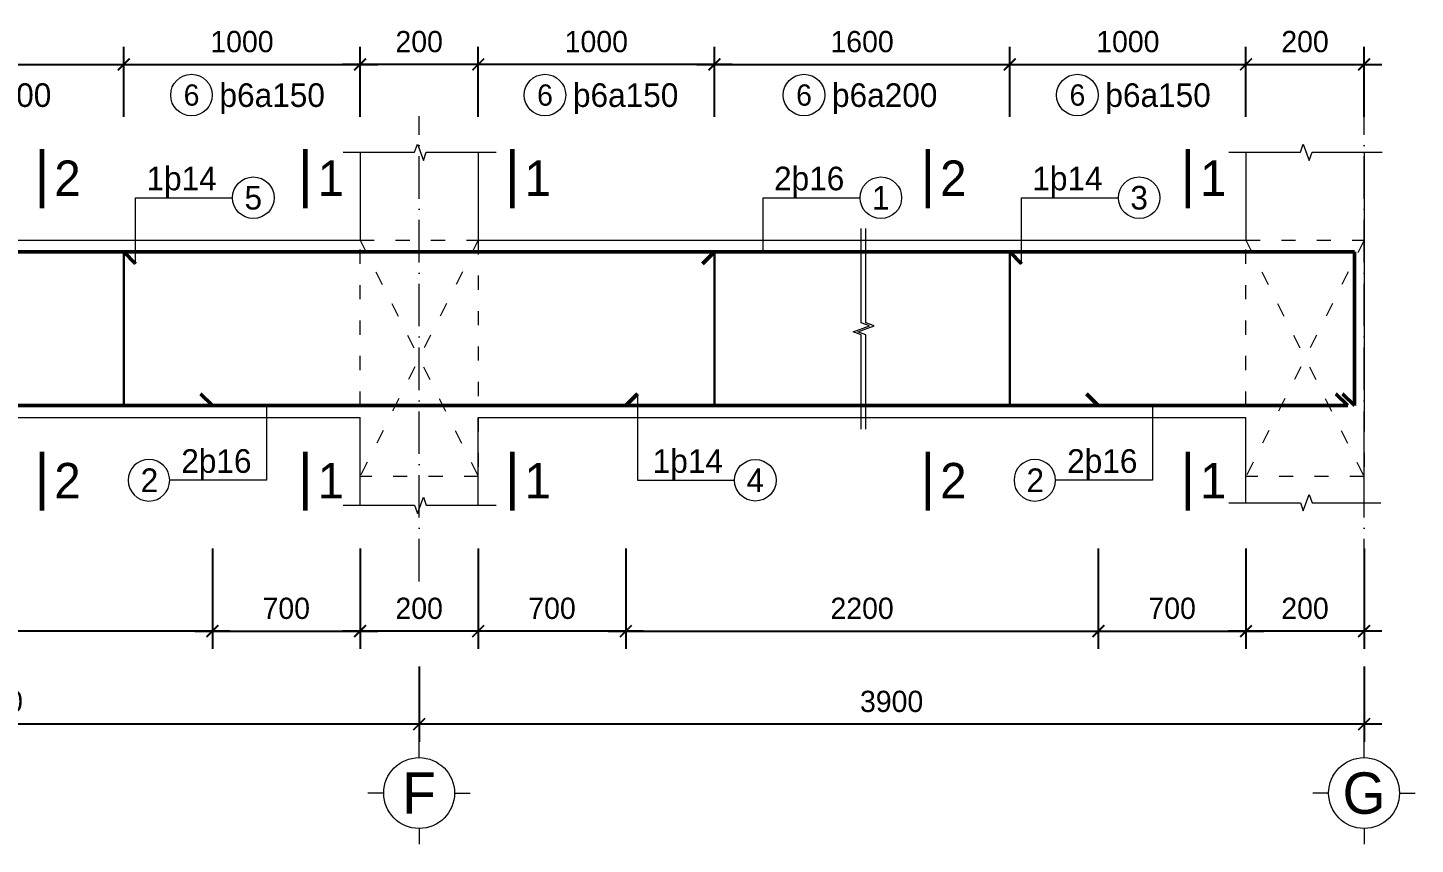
# Model space of a CAD drawing. Header units: inches. Extents: x 566748 to 757280, y 592180 to 740680.
# Drawn here: x 632567 to 644314, y 692875 to 699787 of the extents above; entities that cross this region are included whole.
import ezdxf
from ezdxf.enums import TextEntityAlignment as Align

# ---------------------------------------------------------------- set-up
doc = ezdxf.new("R2010")
doc.units = ezdxf.units.IN
doc.header["$MEASUREMENT"] = 0
doc.linetypes.add('ACAD_ISO03W100', pattern=[30, 12, -18])
doc.linetypes.add('ACAD_ISO10W100', pattern=[18, 12, -3, 0, -3])
for name, color, linetype, lineweight in [('NET CB', 2, 'Continuous', 20), ('NET GHI CHU', 7, 'Continuous', 13), ('NET KICH THUOC', 9, 'Continuous', 13), ('NET THEP DAI', 3, 'Continuous', 30), ('NET THEP DOC', 1, 'Continuous', 50), ('NET TRUC', 8, 'ACAD_ISO10W100', 9)]:
    doc.layers.add(name, color=color, linetype=linetype, lineweight=lineweight)
doc.layers.add('TEXT', color=4, linetype='Continuous')
doc.styles.add('A2', font='Fonts5.ttf', dxfattribs={"height": 600})
doc.styles.add('HELVE-KT', font='VHELVEN0.TTF')
doc.styles.add('ISO', font='Fonts5.ttf')
doc.styles.add('NHIEN', font='Fonts5.ttf', dxfattribs={"height": 0.2})
doc.styles.add('TEXT', font='Fonts5.ttf')
doc.styles.add('VNIHELVE', font='Fonts5.ttf', dxfattribs={"height": 180})
doc.dimstyles.new('M 1-20', dxfattribs={"dimscale": 100, "dimtxt": 2, "dimasz": 1, "dimexe": 1.5, "dimexo": 3, "dimgap": 1, "dimtad": 1, "dimdec": 0, "dimlfac": 0.2, "dimtxsty": 'VNIHELVE', "dimblk": 'ARCHTICK', "dimcen": 2.5, "dimdle": 1.5, "dimclrd": 256, "dimclre": 256, "dimclrt": 256, "dimadec": 0, "dimazin": 0, "dimtfac": 1, "dimtdec": 0, "dimtix": 1, "dimtmove": 0, "dimatfit": 3, "dimldrblk": 'ARCHTICK', "dimfxl": 7, "dimfxlon": 1, "dimarcsym": 1})

# ---------------------------------------------------------------- blocks, each defined once
blk = doc.blocks.new('_ArchTick')
at = {"color": 0, "linetype": 'ByBlock', "const_width": 0.15}
blk.add_lwpolyline([(-0.5, -0.5), (0.5, 0.5)], dxfattribs=at)
blk = doc.blocks.new('*D82')
at = {"layer": 'Defpoints', "color": 0}
for p in [(628381, 694679), (635881, 694679), (628381, 693891)]:
    blk.add_point(p, dxfattribs=at)
at = {"layer": 'NET KICH THUOC', "lineweight": -2}
for p, q in [((628381, 694379), (628381, 693741)), ((635881, 694379), (635881, 693741)), ((636031, 693891), (628231, 693891))]:
    blk.add_line(p, q, dxfattribs=at)
at = {"layer": 'NET KICH THUOC', "lineweight": -2, "xscale": 100, "yscale": 100, "zscale": 100, "rotation": 180}
blk.add_blockref('_ArchTick', (628381, 693891), dxfattribs=at)
at = {"layer": 'NET KICH THUOC', "lineweight": -2, "xscale": 100, "yscale": 100, "zscale": 100}
blk.add_blockref('_ArchTick', (635881, 693891), dxfattribs=at)
at = {"layer": 'NET KICH THUOC', "insert": (632131, 694083), "char_height": 180, "attachment_point": 5, "style": 'VNIHELVE'}
blk.add_mtext('2x3800', dxfattribs=at)
blk = doc.blocks.new('*D83')
at = {"layer": 'Defpoints', "color": 0}
for p in [(642881, 695766), (643881, 695745), (642881, 694679)]:
    blk.add_point(p, dxfattribs=at)
at = {"layer": 'NET KICH THUOC', "lineweight": -2}
for p, q in [((642881, 695379), (642881, 694529)), ((643881, 695379), (643881, 694529)), ((644031, 694679), (642731, 694679))]:
    blk.add_line(p, q, dxfattribs=at)
at = {"layer": 'NET KICH THUOC', "lineweight": -2, "xscale": 100, "yscale": 100, "zscale": 100, "rotation": 180}
blk.add_blockref('_ArchTick', (642881, 694679), dxfattribs=at)
at = {"layer": 'NET KICH THUOC', "lineweight": -2, "xscale": 100, "yscale": 100, "zscale": 100}
blk.add_blockref('_ArchTick', (643881, 694679), dxfattribs=at)
at = {"layer": 'NET KICH THUOC', "insert": (643381, 694871), "char_height": 180, "attachment_point": 5, "style": 'VNIHELVE'}
blk.add_mtext('200', dxfattribs=at)
blk = doc.blocks.new('TRUC')
at = {"layer": 'NET GHI CHU'}
for p, q in [((-228.0773, -72.5415), (-228.0773, -72.4415)), ((-228.3023, -72.7665), (-228.4023, -72.7665)), ((-227.8523, -72.7665), (-227.7523, -72.7665)), ((-228.0773, -72.9915), (-228.0773, -73.0915))]:
    blk.add_line(p, q, dxfattribs=at)
blk.add_circle((-228.0773, -72.7665), 0.225, dxfattribs=at)
at = {"layer": 'NET GHI CHU', "style": 'HELVE-KT'}
blk.add_attdef('A', text='', height=0.3, dxfattribs=at).set_placement((-228.0773, -72.7665), align=Align.MIDDLE_CENTER)
blk = doc.blocks.new('*D84')
at = {"layer": 'Defpoints', "color": 0}
for p in [(643881, 699477), (642881, 698733), (643881, 698733)]:
    blk.add_point(p, dxfattribs=at)
at = {"layer": 'NET KICH THUOC', "lineweight": -2}
for p, q in [((642881, 699033), (642881, 699627)), ((643881, 699033), (643881, 699627)), ((642731, 699477), (644031, 699477))]:
    blk.add_line(p, q, dxfattribs=at)
at = {"layer": 'NET KICH THUOC', "lineweight": -2, "xscale": 100, "yscale": 100, "zscale": 100, "rotation": 180}
blk.add_blockref('_ArchTick', (642881, 699477), dxfattribs=at)
at = {"layer": 'NET KICH THUOC', "lineweight": -2, "xscale": 100, "yscale": 100, "zscale": 100}
blk.add_blockref('_ArchTick', (643881, 699477), dxfattribs=at)
at = {"layer": 'NET KICH THUOC', "insert": (643381, 699669), "char_height": 180, "attachment_point": 5, "style": 'VNIHELVE'}
blk.add_mtext('200', dxfattribs=at)
blk = doc.blocks.new('*D86')
at = {"layer": 'Defpoints', "color": 0}
for p in [(635381, 695745), (636381, 695745), (635381, 694679)]:
    blk.add_point(p, dxfattribs=at)
at = {"layer": 'NET KICH THUOC', "lineweight": -2}
for p, q in [((635381, 695379), (635381, 694529)), ((636381, 695379), (636381, 694529)), ((636531, 694679), (635231, 694679))]:
    blk.add_line(p, q, dxfattribs=at)
at = {"layer": 'NET KICH THUOC', "lineweight": -2, "xscale": 100, "yscale": 100, "zscale": 100, "rotation": 180}
blk.add_blockref('_ArchTick', (635381, 694679), dxfattribs=at)
at = {"layer": 'NET KICH THUOC', "lineweight": -2, "xscale": 100, "yscale": 100, "zscale": 100}
blk.add_blockref('_ArchTick', (636381, 694679), dxfattribs=at)
at = {"layer": 'NET KICH THUOC', "insert": (635881, 694871), "char_height": 180, "attachment_point": 5, "style": 'VNIHELVE'}
blk.add_mtext('200', dxfattribs=at)
blk = doc.blocks.new('*D87')
at = {"layer": 'Defpoints', "color": 0}
for p in [(635381, 699477), (635381, 698733), (636381, 698733)]:
    blk.add_point(p, dxfattribs=at)
at = {"layer": 'NET KICH THUOC', "lineweight": -2}
for p, q in [((635381, 699033), (635381, 699627)), ((636381, 699033), (636381, 699627)), ((636531, 699477), (635231, 699477))]:
    blk.add_line(p, q, dxfattribs=at)
at = {"layer": 'NET KICH THUOC', "lineweight": -2, "xscale": 100, "yscale": 100, "zscale": 100, "rotation": 180}
blk.add_blockref('_ArchTick', (635381, 699477), dxfattribs=at)
at = {"layer": 'NET KICH THUOC', "lineweight": -2, "xscale": 100, "yscale": 100, "zscale": 100}
blk.add_blockref('_ArchTick', (636381, 699477), dxfattribs=at)
at = {"layer": 'NET KICH THUOC', "insert": (635881, 699669), "char_height": 180, "attachment_point": 5, "style": 'VNIHELVE'}
blk.add_mtext('200', dxfattribs=at)
blk = doc.blocks.new('*D88')
at = {"layer": 'Defpoints', "color": 0}
for p in [(635881, 694679), (643881, 694679), (635881, 693891)]:
    blk.add_point(p, dxfattribs=at)
at = {"layer": 'NET KICH THUOC', "lineweight": -2}
for p, q in [((635881, 694379), (635881, 693741)), ((643881, 694379), (643881, 693741)), ((644031, 693891), (635731, 693891))]:
    blk.add_line(p, q, dxfattribs=at)
at = {"layer": 'NET KICH THUOC', "lineweight": -2, "xscale": 100, "yscale": 100, "zscale": 100, "rotation": 180}
blk.add_blockref('_ArchTick', (635881, 693891), dxfattribs=at)
at = {"layer": 'NET KICH THUOC', "lineweight": -2, "xscale": 100, "yscale": 100, "zscale": 100}
blk.add_blockref('_ArchTick', (643881, 693891), dxfattribs=at)
at = {"layer": 'NET KICH THUOC', "insert": (639881, 694083), "char_height": 180, "attachment_point": 5, "style": 'VNIHELVE'}
blk.add_mtext('3900', dxfattribs=at)
blk = doc.blocks.new('DS THEP')
blk.add_circle((220, 0), 220)
at = {"style": 'A2'}
blk.add_attdef('ENTER', text='', height=250, dxfattribs=at).set_placement((220, 0), align=Align.MIDDLE_CENTER)
blk = doc.blocks.new('*D90')
at = {"layer": 'Defpoints', "color": 0}
for p in [(636381, 699477), (636381, 698733), (638381, 698733)]:
    blk.add_point(p, dxfattribs=at)
at = {"layer": 'NET KICH THUOC', "lineweight": -2}
for p, q in [((636381, 699033), (636381, 699627)), ((638381, 699033), (638381, 699627)), ((638531, 699477), (636231, 699477))]:
    blk.add_line(p, q, dxfattribs=at)
at = {"layer": 'NET KICH THUOC', "lineweight": -2, "xscale": 100, "yscale": 100, "zscale": 100, "rotation": 180}
blk.add_blockref('_ArchTick', (636381, 699477), dxfattribs=at)
at = {"layer": 'NET KICH THUOC', "lineweight": -2, "xscale": 100, "yscale": 100, "zscale": 100}
blk.add_blockref('_ArchTick', (638381, 699477), dxfattribs=at)
at = {"layer": 'NET KICH THUOC', "insert": (637381, 699669), "char_height": 180, "attachment_point": 5, "style": 'VNIHELVE'}
blk.add_mtext('1000', dxfattribs=at)
blk = doc.blocks.new('*D91')
at = {"layer": 'Defpoints', "color": 0}
for p in [(642881, 699477), (640881, 698733), (642881, 698733)]:
    blk.add_point(p, dxfattribs=at)
at = {"layer": 'NET KICH THUOC', "lineweight": -2}
for p, q in [((640881, 699033), (640881, 699627)), ((642881, 699033), (642881, 699627)), ((640731, 699477), (643031, 699477))]:
    blk.add_line(p, q, dxfattribs=at)
at = {"layer": 'NET KICH THUOC', "lineweight": -2, "xscale": 100, "yscale": 100, "zscale": 100, "rotation": 180}
blk.add_blockref('_ArchTick', (640881, 699477), dxfattribs=at)
at = {"layer": 'NET KICH THUOC', "lineweight": -2, "xscale": 100, "yscale": 100, "zscale": 100}
blk.add_blockref('_ArchTick', (642881, 699477), dxfattribs=at)
at = {"layer": 'NET KICH THUOC', "insert": (641881, 699669), "char_height": 180, "attachment_point": 5, "style": 'VNIHELVE'}
blk.add_mtext('1000', dxfattribs=at)
blk = doc.blocks.new('*D92')
at = {"layer": 'Defpoints', "color": 0}
for p in [(640881, 699477), (638381, 698733), (640881, 698733)]:
    blk.add_point(p, dxfattribs=at)
at = {"layer": 'NET KICH THUOC', "lineweight": -2}
for p, q in [((638381, 699033), (638381, 699627)), ((640881, 699033), (640881, 699627)), ((638231, 699477), (641031, 699477))]:
    blk.add_line(p, q, dxfattribs=at)
at = {"layer": 'NET KICH THUOC', "lineweight": -2, "xscale": 100, "yscale": 100, "zscale": 100, "rotation": 180}
blk.add_blockref('_ArchTick', (638381, 699477), dxfattribs=at)
at = {"layer": 'NET KICH THUOC', "lineweight": -2, "xscale": 100, "yscale": 100, "zscale": 100}
blk.add_blockref('_ArchTick', (640881, 699477), dxfattribs=at)
at = {"layer": 'NET KICH THUOC', "insert": (639631, 699669), "char_height": 180, "attachment_point": 5, "style": 'VNIHELVE'}
blk.add_mtext('1600', dxfattribs=at)
blk = doc.blocks.new('*D94')
at = {"layer": 'Defpoints', "color": 0}
for p in [(635381, 699477), (633381, 698733), (635381, 698733)]:
    blk.add_point(p, dxfattribs=at)
at = {"layer": 'NET KICH THUOC', "lineweight": -2}
for p, q in [((633381, 699033), (633381, 699627)), ((635381, 699033), (635381, 699627)), ((633231, 699477), (635531, 699477))]:
    blk.add_line(p, q, dxfattribs=at)
at = {"layer": 'NET KICH THUOC', "lineweight": -2, "xscale": 100, "yscale": 100, "zscale": 100, "rotation": 180}
blk.add_blockref('_ArchTick', (633381, 699477), dxfattribs=at)
at = {"layer": 'NET KICH THUOC', "lineweight": -2, "xscale": 100, "yscale": 100, "zscale": 100}
blk.add_blockref('_ArchTick', (635381, 699477), dxfattribs=at)
at = {"layer": 'NET KICH THUOC', "insert": (634381, 699669), "char_height": 180, "attachment_point": 5, "style": 'VNIHELVE'}
blk.add_mtext('1000', dxfattribs=at)
blk = doc.blocks.new('*D95')
at = {"layer": 'Defpoints', "color": 0}
for p in [(633381, 699477), (630881, 698733), (633381, 698733)]:
    blk.add_point(p, dxfattribs=at)
at = {"layer": 'NET KICH THUOC', "lineweight": -2}
for p, q in [((630881, 699033), (630881, 699627)), ((633381, 699033), (633381, 699627)), ((630731, 699477), (633531, 699477))]:
    blk.add_line(p, q, dxfattribs=at)
at = {"layer": 'NET KICH THUOC', "lineweight": -2, "xscale": 100, "yscale": 100, "zscale": 100, "rotation": 180}
blk.add_blockref('_ArchTick', (630881, 699477), dxfattribs=at)
at = {"layer": 'NET KICH THUOC', "lineweight": -2, "xscale": 100, "yscale": 100, "zscale": 100}
blk.add_blockref('_ArchTick', (633381, 699477), dxfattribs=at)
at = {"layer": 'NET KICH THUOC', "insert": (632131, 699669), "char_height": 180, "attachment_point": 5, "style": 'VNIHELVE'}
blk.add_mtext('1600', dxfattribs=at)
blk = doc.blocks.new('MCD')
at = {"layer": 'NET GHI CHU'}
blk.add_lwpolyline([(0, 667, 50, 50, 0), (0, 0, 0, 0, 0)], format="xyseb", dxfattribs=at)
at = {"layer": 'TEXT', "linetype": 'ACAD_ISO03W100', "style": 'TEXT'}
blk.add_attdef('MCD', (139, 128), '', height=400, dxfattribs=at)
blk = doc.blocks.new('*D69')
at = {"layer": 'Defpoints', "color": 0}
for p in [(634131, 696589), (635381, 695379), (635381, 694679)]:
    blk.add_point(p, dxfattribs=at)
at = {"layer": 'NET KICH THUOC', "lineweight": -2}
for p, q in [((634131, 695379), (634131, 694529)), ((635381, 695079), (635381, 694529)), ((633981, 694679), (635531, 694679))]:
    blk.add_line(p, q, dxfattribs=at)
at = {"layer": 'NET KICH THUOC', "lineweight": -2, "xscale": 100, "yscale": 100, "zscale": 100, "rotation": 180}
blk.add_blockref('_ArchTick', (634131, 694679), dxfattribs=at)
at = {"layer": 'NET KICH THUOC', "lineweight": -2, "xscale": 100, "yscale": 100, "zscale": 100}
blk.add_blockref('_ArchTick', (635381, 694679), dxfattribs=at)
at = {"layer": 'NET KICH THUOC', "insert": (634756, 694871), "char_height": 180, "attachment_point": 5, "style": 'VNIHELVE'}
blk.add_mtext('700', dxfattribs=at)
blk = doc.blocks.new('*D70')
at = {"layer": 'Defpoints', "color": 0}
for p in [(634131, 696589), (630131, 695379), (630131, 694679)]:
    blk.add_point(p, dxfattribs=at)
at = {"layer": 'NET KICH THUOC', "lineweight": -2}
for p, q in [((634131, 695379), (634131, 694529)), ((630131, 695079), (630131, 694529)), ((634281, 694679), (629981, 694679))]:
    blk.add_line(p, q, dxfattribs=at)
at = {"layer": 'NET KICH THUOC', "lineweight": -2, "xscale": 100, "yscale": 100, "zscale": 100, "rotation": 180}
blk.add_blockref('_ArchTick', (630131, 694679), dxfattribs=at)
at = {"layer": 'NET KICH THUOC', "lineweight": -2, "xscale": 100, "yscale": 100, "zscale": 100}
blk.add_blockref('_ArchTick', (634131, 694679), dxfattribs=at)
at = {"layer": 'NET KICH THUOC', "insert": (632131, 694871), "char_height": 180, "attachment_point": 5, "style": 'VNIHELVE'}
blk.add_mtext('2200', dxfattribs=at)
blk = doc.blocks.new('*D71')
at = {"layer": 'Defpoints', "color": 0}
for p in [(641631, 696589), (642881, 695379), (642881, 694679)]:
    blk.add_point(p, dxfattribs=at)
at = {"layer": 'NET KICH THUOC', "lineweight": -2}
for p, q in [((641631, 695379), (641631, 694529)), ((642881, 695079), (642881, 694529)), ((641481, 694679), (643031, 694679))]:
    blk.add_line(p, q, dxfattribs=at)
at = {"layer": 'NET KICH THUOC', "lineweight": -2, "xscale": 100, "yscale": 100, "zscale": 100, "rotation": 180}
blk.add_blockref('_ArchTick', (641631, 694679), dxfattribs=at)
at = {"layer": 'NET KICH THUOC', "lineweight": -2, "xscale": 100, "yscale": 100, "zscale": 100}
blk.add_blockref('_ArchTick', (642881, 694679), dxfattribs=at)
at = {"layer": 'NET KICH THUOC', "insert": (642256, 694871), "char_height": 180, "attachment_point": 5, "style": 'VNIHELVE'}
blk.add_mtext('700', dxfattribs=at)
blk = doc.blocks.new('*D72')
at = {"layer": 'Defpoints', "color": 0}
for p in [(637631, 696589), (636381, 695379), (636381, 694679)]:
    blk.add_point(p, dxfattribs=at)
at = {"layer": 'NET KICH THUOC', "lineweight": -2}
for p, q in [((637631, 695379), (637631, 694529)), ((636381, 695079), (636381, 694529)), ((637781, 694679), (636231, 694679))]:
    blk.add_line(p, q, dxfattribs=at)
at = {"layer": 'NET KICH THUOC', "lineweight": -2, "xscale": 100, "yscale": 100, "zscale": 100, "rotation": 180}
blk.add_blockref('_ArchTick', (636381, 694679), dxfattribs=at)
at = {"layer": 'NET KICH THUOC', "lineweight": -2, "xscale": 100, "yscale": 100, "zscale": 100}
blk.add_blockref('_ArchTick', (637631, 694679), dxfattribs=at)
at = {"layer": 'NET KICH THUOC', "insert": (637006, 694871), "char_height": 180, "attachment_point": 5, "style": 'VNIHELVE'}
blk.add_mtext('700', dxfattribs=at)
blk = doc.blocks.new('*D73')
at = {"layer": 'Defpoints', "color": 0}
for p in [(637631, 696589), (641631, 695379), (641631, 694679)]:
    blk.add_point(p, dxfattribs=at)
at = {"layer": 'NET KICH THUOC', "lineweight": -2}
for p, q in [((637631, 695379), (637631, 694529)), ((641631, 695079), (641631, 694529)), ((637481, 694679), (641781, 694679))]:
    blk.add_line(p, q, dxfattribs=at)
at = {"layer": 'NET KICH THUOC', "lineweight": -2, "xscale": 100, "yscale": 100, "zscale": 100, "rotation": 180}
blk.add_blockref('_ArchTick', (637631, 694679), dxfattribs=at)
at = {"layer": 'NET KICH THUOC', "lineweight": -2, "xscale": 100, "yscale": 100, "zscale": 100}
blk.add_blockref('_ArchTick', (641631, 694679), dxfattribs=at)
at = {"layer": 'NET KICH THUOC', "insert": (639631, 694871), "char_height": 180, "attachment_point": 5, "style": 'VNIHELVE'}
blk.add_mtext('2200', dxfattribs=at)

msp = doc.modelspace()

# ---------------------------------------------------------------- linework, layer by layer
at = {"layer": 'NET CB', "ltscale": 800}
for points in [[(635380.9, 698732.8), (635380.9, 697988.8)], [(636380.9, 698732.8), (636380.9, 697988.8)], [(642880.9, 698732.8), (642880.9, 697988.8)], [(643880.9, 698732.8), (643880.9, 697988.8)], [(628880.9, 697988.8), (635380.9, 697988.8)], [(636380.9, 697988.8), (642880.9, 697988.8)], [(643880.9, 697988.8), (643880.9, 696488.8), (643880.9, 696488.8)], [(628880.9, 696488.8), (635380.9, 696488.8)], [(635380.9, 695744.8), (635380.9, 696488.8)], [(636380.9, 696488.8), (642880.9, 696488.8)], [(636380.9, 695744.8), (636380.9, 696488.8)], [(642880.9, 695765.8), (642880.9, 696488.8)], [(643880.9, 695765.8), (643880.9, 696488.8), (643880.9, 696488.8)]]:
    msp.add_lwpolyline(points, dxfattribs=at)
at = {"layer": 'NET GHI CHU'}
for points in [[(635237, 698732.8), (635841.6, 698732.8), (635866.6, 698801.5), (635916.6, 698664.1), (635941.6, 698732.8), (636532.9, 698732.8)], [(642737, 698732.8), (643341.6, 698732.8), (643366.6, 698801.5), (643416.6, 698664.1), (643441.6, 698732.8), (644032.9, 698732.8)], [(635237, 695744.8), (635841.6, 695744.8), (635866.6, 695676.1), (635916.6, 695813.4), (635941.6, 695744.8), (636532.9, 695744.8)], [(642737, 695765.8), (643341.6, 695765.8), (643366.6, 695697.1), (643416.6, 695834.4), (643441.6, 695765.8), (644023.8, 695765.8)]]:
    msp.add_lwpolyline(points, dxfattribs=at)
at = {"layer": 'NET GHI CHU', "color": 7}
for points in [[(633480.9, 697788.8), (633480.9, 698348.3), (634300.9, 698348.3)], [(638793.9, 697888.8), (638793.9, 698348.3), (639614, 698348.3)], [(640980.9, 697788.8), (640980.9, 698348.3), (641800.9, 698348.3)], [(637730.9, 696688.8), (637730.9, 695956.3), (638550.9, 695956.3)], [(634589.4, 696588.8), (634589.4, 695956.3), (633769.3, 695956.3)], [(642089.4, 696588.8), (642089.4, 695956.3), (641269.3, 695956.3)]]:
    msp.add_lwpolyline(points, dxfattribs=at)
at = {"layer": 'NET GHI CHU', "linetype": 'Continuous'}
for points in [[(639623.9, 696388.8), (639623.9, 697188.8), (639555.2, 697213.8), (639692.5, 697263.8), (639623.9, 697288.8), (639623.9, 698088.8)], [(639663.9, 696388.8), (639663.9, 697188.8), (639595.2, 697213.8), (639732.5, 697263.8), (639663.9, 697288.8), (639663.9, 698088.8)]]:
    msp.add_lwpolyline(points, dxfattribs=at)
at = {"layer": 'NET GHI CHU', "linetype": 'ACAD_ISO03W100', "ltscale": 10}
for points in [[(636380.9, 695988.8), (635380.9, 695988.8), (635380.9, 697988.8), (636380.9, 697988.8)], [(643880.9, 695988.8), (642880.9, 695988.8), (642880.9, 697988.8), (643880.9, 697988.8)]]:
    msp.add_lwpolyline(points, close=True, dxfattribs=at)
for points in [[(635380.9, 697988.8), (636380.9, 695988.8)], [(636380.9, 697988.8), (635380.9, 695988.8)], [(642880.9, 697988.8), (643880.9, 695988.8)], [(643880.9, 697988.8), (642880.9, 695988.8)]]:
    msp.add_lwpolyline(points, dxfattribs=at)
at = {"layer": 'NET THEP DAI'}
for p, q in [((633380.9, 696588.8), (633380.9, 697888.8)), ((638380.9, 696588.8), (638380.9, 697888.8)), ((640880.9, 696588.8), (640880.9, 697888.8))]:
    msp.add_line(p, q, dxfattribs=at)
at = {"layer": 'NET THEP DOC'}
for p, q in [((643798.6, 696588.8), (643798.6, 697888.8)), ((643742.9, 696588.8), (613019.4, 696588.8))]:
    msp.add_line(p, q, dxfattribs=at)
for points in [[(643798.6, 697888.8), (612963.2, 697888.8)], [(633480.9, 697788.8), (633380.9, 697888.8)], [(638280.9, 697788.8), (638380.9, 697888.8)], [(640980.9, 697788.8), (640880.9, 697888.8)], [(634130.9, 696588.8), (634030.9, 696688.8)], [(637630.9, 696588.8), (637730.9, 696688.8)], [(641630.9, 696588.8), (641530.9, 696688.8)], [(643742.9, 696588.8), (643642.9, 696688.8)], [(643798.6, 696588.8), (643698.6, 696688.8)]]:
    msp.add_lwpolyline(points, dxfattribs=at)
at = {"layer": 'NET TRUC', "linetype": 'ACAD_ISO10W100', "ltscale": 30}
for points in [[(635880.9, 695099.6), (635880.9, 699037.9)], [(643880.9, 695099.6), (643880.9, 699037.9)]]:
    msp.add_lwpolyline(points, dxfattribs=at)

# ---------------------------------------------------------------- block references
at = {"layer": 'NET GHI CHU', "color": 7}
ref = msp.add_blockref('DS THEP', (633777.5, 699217.5), dxfattribs=dict(at, xscale=0.8000000000465661, yscale=0.8000000000465661, zscale=0.8000000000465661))
ref.add_attrib('ENTER', '6', dxfattribs={"layer": '0', "height": 180, "style": 'ISO'}).set_placement((633954.1, 699217.5), align=Align.MIDDLE_CENTER)
ref = msp.add_blockref('DS THEP', (636770, 699217.5), dxfattribs=dict(at, xscale=0.8000000000465661, yscale=0.8000000000465661, zscale=0.8000000000465661))
ref.add_attrib('ENTER', '6', dxfattribs={"layer": '0', "height": 180, "style": 'ISO'}).set_placement((636946.6, 699217.5), align=Align.MIDDLE_CENTER)
ref = msp.add_blockref('DS THEP', (638963, 699217.5), dxfattribs=dict(at, xscale=0.8000000000465661, yscale=0.8000000000465661, zscale=0.8000000000465661))
ref.add_attrib('ENTER', '6', dxfattribs={"layer": '0', "height": 180, "style": 'ISO'}).set_placement((639139.6, 699217.5), align=Align.MIDDLE_CENTER)
ref = msp.add_blockref('DS THEP', (641277.5, 699217.5), dxfattribs=dict(at, xscale=0.8000000000465661, yscale=0.8000000000465661, zscale=0.8000000000465661))
ref.add_attrib('ENTER', '6', dxfattribs={"layer": '0', "height": 180, "style": 'ISO'}).set_placement((641454.1, 699217.5), align=Align.MIDDLE_CENTER)
ref = msp.add_blockref('DS THEP', (634300.9, 698348.3), dxfattribs=dict(at, xscale=0.8000000000465661, yscale=0.8000000000465661, zscale=0.8000000000465661))
ref.add_attrib('ENTER', '5', dxfattribs={"layer": '0', "height": 200, "style": 'ISO'}).set_placement((634476.6, 698348.3), align=Align.MIDDLE_CENTER)
ref = msp.add_blockref('DS THEP', (639614, 698348.3), dxfattribs=dict(at, xscale=0.8000000000465661, yscale=0.8000000000465661, zscale=0.8000000000465661))
ref.add_attrib('ENTER', '1', dxfattribs={"layer": '0', "height": 200, "style": 'ISO'}).set_placement((639789.7, 698348.3), align=Align.MIDDLE_CENTER)
ref = msp.add_blockref('DS THEP', (641800.9, 698348.3), dxfattribs=dict(at, xscale=0.8000000000465661, yscale=0.8000000000465661, zscale=0.8000000000465661))
ref.add_attrib('ENTER', '3', dxfattribs={"layer": '0', "height": 200, "style": 'ISO'}).set_placement((641976.6, 698348.3), align=Align.MIDDLE_CENTER)
ref = msp.add_blockref('DS THEP', (633769.3, 695956.3), dxfattribs=dict(at, xscale=-0.8000000000465661, yscale=0.8000000000465661, zscale=0.8000000000465661))
ref.add_attrib('ENTER', '2', dxfattribs={"layer": '0', "height": 200, "style": 'ISO'}).set_placement((633597.4, 695956.3), align=Align.MIDDLE_CENTER)
ref = msp.add_blockref('DS THEP', (638550.9, 695956.3), dxfattribs=dict(at, xscale=0.8000000000465661, yscale=0.8000000000465661, zscale=0.8000000000465661))
ref.add_attrib('ENTER', '4', dxfattribs={"layer": '0', "height": 200, "style": 'ISO'}).set_placement((638726.6, 695956.3), align=Align.MIDDLE_CENTER)
ref = msp.add_blockref('DS THEP', (641269.3, 695956.3), dxfattribs=dict(at, xscale=-0.8000000000465661, yscale=0.8000000000465661, zscale=0.8000000000465661))
ref.add_attrib('ENTER', '2', dxfattribs={"layer": '0', "height": 200, "style": 'ISO'}).set_placement((641097.4, 695956.3), align=Align.MIDDLE_CENTER)
at = {"layer": 'TEXT'}
ref = msp.add_blockref('MCD', (632688, 698759.7), dxfattribs=dict(at, xscale=-0.75, yscale=0.75, zscale=0.75, rotation=180))
ref.add_attrib('MCD', '2', (632792, 698363.4), dxfattribs={"linetype": 'ACAD_ISO03W100', "height": 300, "style": 'VNIHELVE'})
ref = msp.add_blockref('MCD', (634917.5, 698759.7), dxfattribs=dict(at, xscale=-0.75, yscale=0.75, zscale=0.75, rotation=180))
ref.add_attrib('MCD', '1', (635021.5, 698363.4), dxfattribs={"linetype": 'ACAD_ISO03W100', "height": 300, "style": 'VNIHELVE'})
ref = msp.add_blockref('MCD', (636669.5, 698759.7), dxfattribs=dict(at, xscale=-0.75, yscale=0.75, zscale=0.75, rotation=180))
ref.add_attrib('MCD', '1', (636773.5, 698363.4), dxfattribs={"linetype": 'ACAD_ISO03W100', "height": 300, "style": 'VNIHELVE'})
ref = msp.add_blockref('MCD', (640188, 698759.7), dxfattribs=dict(at, xscale=-0.75, yscale=0.75, zscale=0.75, rotation=180))
ref.add_attrib('MCD', '2', (640292, 698363.4), dxfattribs={"linetype": 'ACAD_ISO03W100', "height": 300, "style": 'VNIHELVE'})
ref = msp.add_blockref('MCD', (642388.5, 698759.7), dxfattribs=dict(at, xscale=-0.75, yscale=0.75, zscale=0.75, rotation=180))
ref.add_attrib('MCD', '1', (642492.5, 698363.4), dxfattribs={"linetype": 'ACAD_ISO03W100', "height": 300, "style": 'VNIHELVE'})
ref = msp.add_blockref('MCD', (632688, 696199.2), dxfattribs=dict(at, xscale=-0.75, yscale=0.75, zscale=0.75, rotation=180))
ref.add_attrib('MCD', '2', (632792, 695802.9), dxfattribs={"linetype": 'ACAD_ISO03W100', "height": 300, "style": 'VNIHELVE'})
ref = msp.add_blockref('MCD', (634917.5, 696199.2), dxfattribs=dict(at, xscale=-0.75, yscale=0.75, zscale=0.75, rotation=180))
ref.add_attrib('MCD', '1', (635021.5, 695802.9), dxfattribs={"linetype": 'ACAD_ISO03W100', "height": 300, "style": 'VNIHELVE'})
ref = msp.add_blockref('MCD', (636669.5, 696199.2), dxfattribs=dict(at, xscale=-0.75, yscale=0.75, zscale=0.75, rotation=180))
ref.add_attrib('MCD', '1', (636773.5, 695802.9), dxfattribs={"linetype": 'ACAD_ISO03W100', "height": 300, "style": 'VNIHELVE'})
ref = msp.add_blockref('MCD', (640188, 696199.2), dxfattribs=dict(at, xscale=-0.75, yscale=0.75, zscale=0.75, rotation=180))
ref.add_attrib('MCD', '2', (640292, 695802.9), dxfattribs={"linetype": 'ACAD_ISO03W100', "height": 300, "style": 'VNIHELVE'})
ref = msp.add_blockref('MCD', (642388.5, 696199.2), dxfattribs=dict(at, xscale=-0.75, yscale=0.75, zscale=0.75, rotation=180))
ref.add_attrib('MCD', '1', (642492.5, 695802.9), dxfattribs={"linetype": 'ACAD_ISO03W100', "height": 300, "style": 'VNIHELVE'})
at = {"layer": 'TEXT', "linetype": 'Continuous', "ltscale": 0.08}
ref = msp.add_blockref('TRUC', (939983.9, 790330.2), dxfattribs=dict(at, xscale=1333.33333337307, yscale=1333.333333343267, zscale=1333.333333333333))
ref.add_attrib('A', 'F', dxfattribs={"layer": '0', "height": 350, "style": 'NHIEN'}).set_placement((635880.9, 693308.1), align=Align.MIDDLE_CENTER)
ref = msp.add_blockref('TRUC', (947983.9, 790330.2), dxfattribs=dict(at, xscale=1333.33333337307, yscale=1333.333333343267, zscale=1333.333333333333))
ref.add_attrib('A', 'G', dxfattribs={"layer": '0', "height": 350, "style": 'NHIEN'}).set_placement((643880.9, 693308.1), align=Align.MIDDLE_CENTER)

# ---------------------------------------------------------------- texts
at = {"layer": 'TEXT', "char_height": 200, "width": 866.506, "style": 'VNIHELVE'}
for s, insert, attachment_point in [('þ6a200', (631874.6, 699316.8), 1), ('þ6a150', (634190.6, 699316.8), 1), ('þ6a150', (637183.1, 699316.8), 1), ('þ6a200', (639376.1, 699316.8), 1), ('þ6a150', (641690.6, 699316.8), 1), ('1þ14', (634167.3, 698611), 3), ('2þ16', (639480.4, 698611), 3), ('1þ14', (641667.3, 698611), 3), ('2þ16', (633866.9, 696219.1), 1), ('1þ14', (638453.3, 696219.1), 3), ('2þ16', (641366.9, 696219.1), 1)]:
    msp.add_mtext(s, dxfattribs=dict(at, insert=insert, attachment_point=attachment_point))

# ---------------------------------------------------------------- dimensions: what is measured, and where the dimension line sits
at = {"layer": 'NET KICH THUOC'}
for base, p1, p2, text, picture, middle in [((633380.9, 699477.1), (630880.9, 698732.8), (633380.9, 698732.8), '1600', '*D95', (632130.9, 699669.1)), ((635380.9, 699477.1), (633380.9, 698732.8), (635380.9, 698732.8), '1000', '*D94', (634380.9, 699669.1)), ((640880.9, 699477.1), (638380.9, 698732.8), (640880.9, 698732.8), '1600', '*D92', (639630.9, 699669.1)), ((642880.9, 699477.1), (640880.9, 698732.8), (642880.9, 698732.8), '1000', '*D91', (641880.9, 699669.1)), ((635380.9, 694679.4), (634130.9, 696588.8), (635380.9, 695379.4), '700', '*D69', (634755.9, 694871.3)), ((641630.9, 694679.4), (637630.9, 696588.8), (641630.9, 695379.4), '2200', '*D73', (639630.9, 694871.3)), ((642880.9, 694679.4), (641630.9, 696588.8), (642880.9, 695379.4), '700', '*D71', (642255.9, 694871.3))]:
    dim = msp.add_linear_dim(base=base, p1=p1, p2=p2, text=text, dimstyle='M 1-20', dxfattribs=at)
    dim.commit()
    dim.dimension.update_dxf_attribs({"geometry": picture, "text_midpoint": middle})
for base, p1, p2, text, picture, middle in [((635380.9, 699477.1), (636380.9, 698732.8), (635380.9, 698732.8), '200', '*D87', (635880.9, 699669.1)), ((636380.9, 699477.1), (638380.9, 698732.8), (636380.9, 698732.8), '1000', '*D90', (637380.9, 699669.1)), ((630130.9, 694679.4), (634130.9, 696588.8), (630130.9, 695379.4), '2200', '*D70', (632130.9, 694871.3)), ((636380.9, 694679.4), (637630.9, 696588.8), (636380.9, 695379.4), '700', '*D72', (637005.9, 694871.3)), ((628380.9, 693891.5), (635880.9, 694679.4), (628380.9, 694679.4), '2x3800', '*D82', (632130.9, 694083.4)), ((635880.9, 693891.5), (643880.9, 694679.4), (635880.9, 694679.4), '3900', '*D88', (639880.9, 694083.4))]:
    dim = msp.add_linear_dim(base=base, p1=p1, p2=p2, angle=180, text=text, dimstyle='M 1-20', dxfattribs=at)
    dim.commit()
    dim.dimension.update_dxf_attribs({"geometry": picture, "text_midpoint": middle})
dim = msp.add_aligned_dim(p1=(642880.9, 698732.8), p2=(643880.9, 698732.8), distance=744.3, dimstyle='M 1-20', dxfattribs=at)
dim.commit()
dim.dimension.update_dxf_attribs({"geometry": '*D84', "text_midpoint": (643380.9, 699669.1)})
for base, p1, p2, picture, middle in [((635380.9, 694679.4), (636380.9, 695744.8), (635380.9, 695744.8), '*D86', (635880.9, 694871.3)), ((642880.9, 694679.4), (643880.9, 695744.8), (642880.9, 695765.8), '*D83', (643380.9, 694871.3))]:
    dim = msp.add_linear_dim(base=base, p1=p1, p2=p2, angle=180, dimstyle='M 1-20', dxfattribs=at)
    dim.commit()
    dim.dimension.update_dxf_attribs({"geometry": picture, "text_midpoint": middle})

doc.saveas('drawing.dxf')
